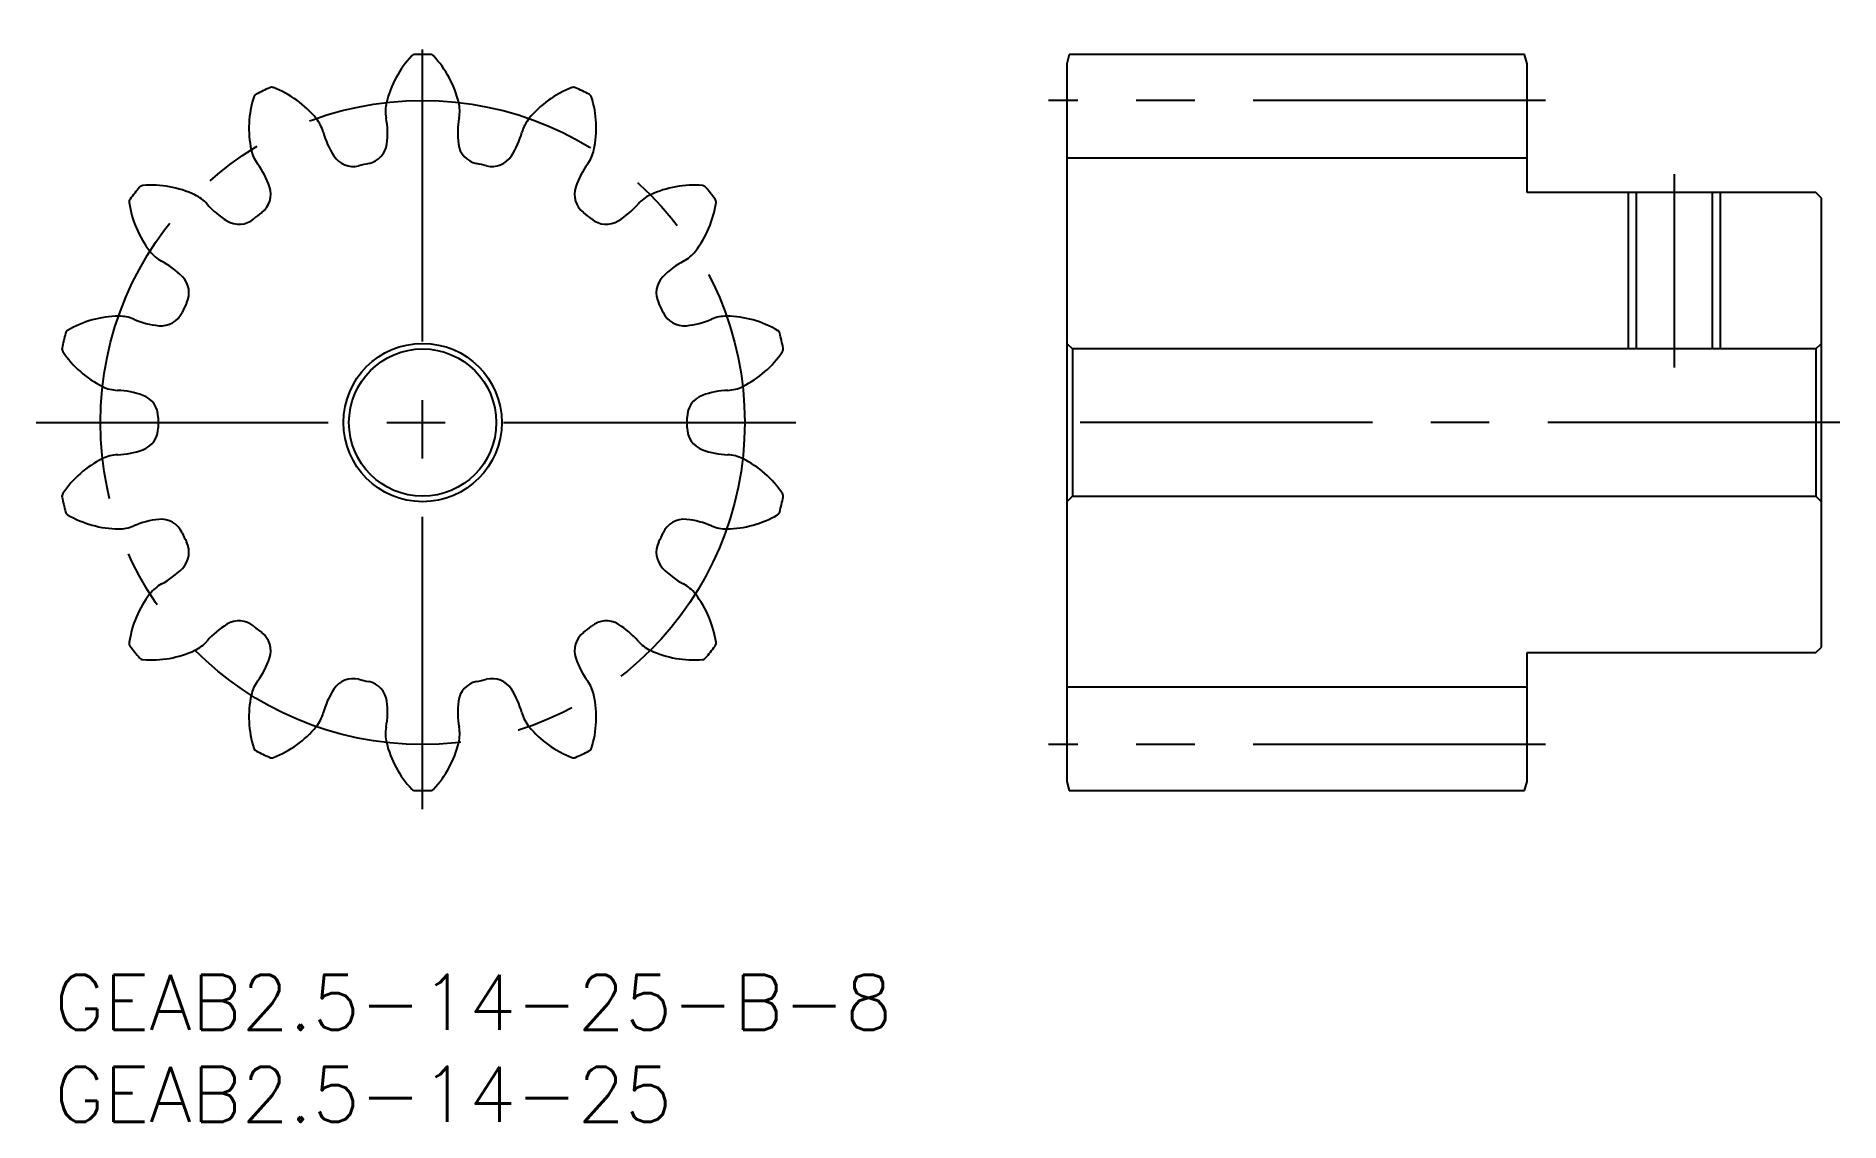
# Model space of a CAD drawing. Extents: x -1 to 97, y -8 to 51.
import ezdxf

# ---------------------------------------------------------------- set-up
doc = ezdxf.new("R2010")
doc.units = 0
doc.header["$LTSCALE"] = 0.5
doc.linetypes.add('CENTER', pattern=[50.8, 31.75, -6.35, 6.35, -6.35])
for name, color, linetype in [('MSM_CENTER', 1, 'CENTER'), ('MSM_CONTINUOUS', 7, 'CONTINUOUS'), ('MSM_NARROW', 5, 'CONTINUOUS'), ('MSM_PART_NUMBER', 7, 'CONTINUOUS')]:
    doc.layers.add(name, color=color, linetype=linetype)
doc.styles.get("Standard").update_dxf_attribs({"font": 'txt.shx', "height": 1, "bigfont": 'bigfont.shx'})

# ---------------------------------------------------------------- blocks, each defined once
blk = doc.blocks.new('*U2')
at = {"layer": 'MSM_PART_NUMBER'}
blk.add_text('GEAB2.5-14-25-B-8', height=3, dxfattribs=at).set_placement((0, -3))
blk = doc.blocks.new('*U3')
at = {"layer": 'MSM_PART_NUMBER'}
blk.add_text('GEAB2.5-14-25', height=3, dxfattribs=at).set_placement((0, -8))

msp = doc.modelspace()

# ---------------------------------------------------------------- linework, layer by layer
at = {"layer": 'MSM_CENTER'}
for p, q in [((20, 9), (20, 51)), ((81, 47.5), (54, 47.5)), ((88, 43.5), (88, 33)), ((-1, 30), (41, 30)), ((97, 30), (54, 30)), ((81, 12.5), (54, 12.5))]:
    msp.add_line(p, q, dxfattribs=at)
msp.add_circle((20, 30), 17.5, dxfattribs=at)
at = {"layer": 'MSM_CONTINUOUS'}
for p, q in [((55.134, 50), (55, 49.5)), ((79.866, 50), (55.134, 50)), ((80, 49.5), (79.866, 50)), ((55, 49.5), (55, 10.5)), ((80, 42.5), (80, 49.5)), ((80, 44.375), (55, 44.375)), ((95.7, 42.5), (80, 42.5)), ((85.933, 42.5), (85.933, 34)), ((90.067, 42.5), (90.067, 34)), ((96, 42.2), (95.7, 42.5)), ((96, 17.8), (96, 42.2)), ((55, 34.3), (55.3, 34)), ((95.7, 34), (96, 34.3)), ((55.3, 34), (55.3, 26)), ((95.7, 34), (55.3, 34)), ((95.7, 34), (95.7, 26)), ((55.3, 26), (55, 25.7)), ((55.3, 26), (95.7, 26)), ((96, 25.7), (95.7, 26)), ((95.7, 17.5), (96, 17.8)), ((80, 10.5), (80, 17.5)), ((80, 17.5), (95.7, 17.5)), ((80, 15.625), (55, 15.625)), ((55, 10.5), (55.134, 10)), ((55.134, 10), (79.866, 10)), ((79.866, 10), (80, 10.5))]:
    msp.add_line(p, q, dxfattribs=at)
for radius in [4.3, 4]:
    msp.add_circle((20, 30), radius, dxfattribs=at)
for centre, radius, start, end in [((19.591, 49.746), 0.25, 91.18547, 136.68878), ((20, 30), 20, 88.81453, 91.18547), ((20.409, 49.746), 0.25, 43.31122, 88.81454), ((23.484, 46.076), 5.6, 136.68878, 166.42857), ((16.516, 46.076), 5.6, 13.57143, 43.31122), ((20, 30), 20, 114.52881, 116.89976), ((11.801, 47.968), 0.25, 69.0255, 114.52882), ((9.886, 42.972), 5.6, 39.28572, 69.0255), ((30.114, 42.972), 5.6, 110.9745, 140.71428), ((28.199, 47.968), 0.25, 65.47119, 110.9745), ((20, 30), 20, 63.10024, 65.47119), ((16.164, 45.996), 5.6, 162.40307, 192.14285), ((11.064, 47.613), 0.25, 116.89976, 162.40307), ((20, 46.917), 2.016, 166.42857, 190.3979), ((20, 46.917), 2.016, 349.6021, 13.57143), ((28.936, 47.613), 0.25, 17.59693, 63.10026), ((23.836, 45.996), 5.6, 347.85715, 17.59693), ((12.66, 45.242), 2.016, 15.31638, 39.28572), ((13.427, 45.713), 4.667, 353.01473, 10.37022), ((26.573, 45.713), 4.667, 169.62978, 186.98527), ((27.34, 45.242), 2.016, 140.71428, 164.68362), ((19.104, 47.009), 4.667, 195.34407, 212.69956), ((16.818, 45.298), 1.25, 281.7492, 353.01473), ((23.182, 45.298), 1.25, 186.98527, 258.2508), ((20.896, 47.009), 4.667, 327.30044, 344.65593), ((12.66, 45.242), 2.016, 192.14285, 216.11219), ((16.229, 45.163), 1.25, 212.69956, 283.96508), ((23.771, 45.163), 1.25, 256.03492, 327.30044), ((27.34, 45.242), 2.016, 323.88781, 347.85715), ((7.26, 41.305), 4.667, 18.72901, 36.0845), ((20, 30), 14.375, 101.7492, 103.96508), ((20, 30), 14.375, 76.03492, 78.2508), ((32.74, 41.305), 4.667, 143.9155, 161.27099), ((4.307, 41.992), 0.25, 142.61404, 188.11735), ((20, 30), 20, 140.2431, 142.61404), ((4.817, 42.631), 0.25, 94.73979, 140.24311), ((5.259, 37.299), 5.6, 65, 94.73979), ((6.774, 40.548), 2.016, 41.03067, 65), ((10.496, 42.402), 1.25, 307.46349, 18.72901), ((29.504, 42.402), 1.25, 161.27099, 232.53651), ((33.226, 40.548), 2.016, 114.99999, 138.96933), ((34.741, 37.299), 5.6, 85.26021, 115), ((35.183, 42.631), 0.25, 39.7569, 85.26021), ((20, 30), 20, 37.38596, 39.7569), ((35.693, 41.992), 0.25, 351.88265, 37.38597), ((9.604, 42.747), 5.6, 188.11735, 217.85714), ((11.813, 44.936), 4.667, 221.05835, 238.41385), ((20, 30), 14.375, 127.46349, 129.67937), ((20, 30), 14.375, 50.32063, 52.53651), ((28.187, 44.936), 4.667, 301.58615, 318.94165), ((30.396, 42.747), 5.6, 322.14286, 351.88265), ((10.024, 42.025), 1.25, 238.41385, 309.67937), ((29.976, 42.025), 1.25, 230.32063, 301.58615), ((6.774, 40.548), 2.016, 217.85714, 241.82647), ((33.226, 40.548), 2.016, 298.17353, 322.14286), ((3.617, 34.658), 4.667, 44.4433, 61.79879), ((36.383, 34.658), 4.667, 118.20121, 135.5567), ((6.056, 37.05), 1.25, 333.17777, 44.4433), ((33.944, 37.05), 1.25, 135.5567, 206.82223), ((20, 30), 14.375, 153.17777, 155.39365), ((20, 30), 14.375, 24.60635, 26.82223), ((3.552, 30.18), 5.6, 90.71429, 120.45408), ((3.507, 33.764), 2.016, 66.74495, 90.71429), ((6.143, 39.905), 4.667, 246.77264, 264.12813), ((5.794, 36.506), 1.25, 264.12813, 335.39365), ((34.206, 36.506), 1.25, 204.60635, 275.87187), ((33.857, 39.905), 4.667, 275.87187, 293.22736), ((36.493, 33.764), 2.016, 89.28571, 113.25505), ((36.448, 30.18), 5.6, 59.54592, 89.28571), ((20, 30), 20, 165.95738, 168.32833), ((0.84, 34.792), 0.25, 120.45408, 165.9574), ((39.16, 34.792), 0.25, 14.04262, 59.54592), ((20, 30), 20, 11.67167, 14.04262), ((0.658, 33.995), 0.25, 168.32833, 213.83164), ((5.102, 36.974), 5.6, 213.83164, 243.57143), ((34.898, 36.974), 5.6, 296.42857, 326.16836), ((39.342, 33.995), 0.25, 326.16836, 11.67168), ((3.507, 33.764), 2.016, 243.57142, 267.54076), ((3.218, 27.088), 4.667, 70.15758, 87.51307), ((4.378, 30.302), 1.25, 358.89206, 70.15758), ((35.622, 30.302), 1.25, 109.84242, 181.10794), ((36.782, 27.088), 4.667, 92.48693, 109.84242), ((36.493, 33.764), 2.016, 272.45924, 296.42858), ((4.378, 29.698), 1.25, 289.84242, 1.10794), ((20, 30), 14.375, 178.89206, 181.10794), ((20, 30), 14.375, 358.89206, 1.10794), ((35.622, 29.698), 1.25, 178.89206, 250.15758), ((3.218, 32.912), 4.667, 272.48693, 289.84242), ((36.782, 32.912), 4.667, 250.15758, 267.51307), ((5.102, 23.026), 5.6, 116.42857, 146.16836), ((3.507, 26.236), 2.016, 92.45924, 116.42858), ((36.493, 26.236), 2.016, 63.57142, 87.54076), ((34.898, 23.026), 5.6, 33.83164, 63.57143), ((0.658, 26.005), 0.25, 146.16836, 191.67168), ((20, 30), 20, 191.67167, 194.04262), ((20, 30), 20, 345.95738, 348.32833), ((39.342, 26.005), 0.25, 348.32833, 33.83164), ((0.84, 25.208), 0.25, 194.04262, 239.54592), ((3.552, 29.82), 5.6, 239.54592, 269.28571), ((6.143, 20.095), 4.667, 95.87187, 113.22736), ((5.794, 23.494), 1.25, 24.60635, 95.87187), ((34.206, 23.494), 1.25, 84.12813, 155.39365), ((33.857, 20.095), 4.667, 66.77264, 84.12813), ((36.448, 29.82), 5.6, 270.71429, 300.45408), ((39.16, 25.208), 0.25, 300.45405, 345.9574), ((3.507, 26.236), 2.016, 269.28571, 293.25505), ((20, 30), 14.375, 204.60635, 206.82223), ((20, 30), 14.375, 333.17777, 335.39365), ((36.493, 26.236), 2.016, 246.74495, 270.71429), ((6.056, 22.95), 1.25, 315.5567, 26.82223), ((33.944, 22.95), 1.25, 153.17777, 224.4433), ((3.617, 25.342), 4.667, 298.20121, 315.5567), ((36.383, 25.342), 4.667, 224.4433, 241.79879), ((9.604, 17.253), 5.6, 142.14286, 171.88265), ((6.774, 19.452), 2.016, 118.17353, 142.14286), ((33.226, 19.452), 2.016, 37.85714, 61.82647), ((30.396, 17.253), 5.6, 8.11735, 37.85714), ((11.813, 15.064), 4.667, 121.58615, 138.94165), ((10.024, 17.975), 1.25, 50.32063, 121.58615), ((20, 30), 14.375, 230.32063, 232.53651), ((20, 30), 14.375, 307.46349, 309.67937), ((29.976, 17.975), 1.25, 58.41385, 129.67937), ((28.187, 15.064), 4.667, 41.05835, 58.41385), ((4.307, 18.008), 0.25, 171.88265, 217.38597), ((20, 30), 20, 217.38596, 219.7569), ((6.774, 19.452), 2.016, 294.99999, 318.96933), ((10.496, 17.598), 1.25, 341.27099, 52.53651), ((29.504, 17.598), 1.25, 127.46349, 198.72901), ((33.226, 19.452), 2.016, 221.03067, 245.00001), ((20, 30), 20, 320.2431, 322.61404), ((35.693, 18.008), 0.25, 322.61404, 8.11735), ((4.817, 17.369), 0.25, 219.7569, 265.26021), ((5.259, 22.701), 5.6, 265.26021, 295), ((7.26, 18.695), 4.667, 323.9155, 341.27099), ((32.74, 18.695), 4.667, 198.72901, 216.0845), ((34.741, 22.701), 5.6, 245, 274.73979), ((35.183, 17.369), 0.25, 274.73979, 320.24311), ((12.66, 14.758), 2.016, 143.88781, 167.85715), ((16.229, 14.837), 1.25, 76.03492, 147.30044), ((20, 30), 14.375, 256.03492, 258.2508), ((16.818, 14.702), 1.25, 6.98527, 78.2508), ((23.182, 14.702), 1.25, 101.7492, 173.01473), ((20, 30), 14.375, 281.7492, 283.96508), ((23.771, 14.837), 1.25, 32.69956, 103.96508), ((27.34, 14.758), 2.016, 12.14285, 36.11219), ((16.164, 14.004), 5.6, 167.85715, 197.59693), ((19.104, 12.991), 4.667, 147.30044, 164.65593), ((13.427, 14.287), 4.667, 349.62978, 6.98527), ((26.573, 14.287), 4.667, 173.01473, 190.37022), ((20.896, 12.991), 4.667, 15.34407, 32.69956), ((23.836, 14.004), 5.6, 342.40307, 12.14285), ((12.66, 14.758), 2.016, 320.71428, 344.68362), ((27.34, 14.758), 2.016, 195.31638, 219.28572), ((9.886, 17.028), 5.6, 290.9745, 320.71428), ((20, 13.083), 2.016, 169.6021, 193.57143), ((20, 13.083), 2.016, 346.42856, 10.3979), ((30.114, 17.028), 5.6, 219.28572, 249.0255), ((11.064, 12.387), 0.25, 197.59693, 243.10026), ((20, 30), 20, 243.10024, 245.47119), ((11.801, 12.032), 0.25, 245.47119, 290.9745), ((23.484, 13.924), 5.6, 193.57143, 223.31122), ((16.516, 13.924), 5.6, 316.68878, 346.42857), ((28.199, 12.032), 0.25, 249.0255, 294.52883), ((20, 30), 20, 294.52881, 296.89976), ((28.936, 12.387), 0.25, 296.89976, 342.40307), ((19.591, 10.254), 0.25, 223.31122, 268.81454), ((20, 30), 20, 268.81453, 271.18547), ((20.409, 10.254), 0.25, 271.18547, 316.68878)]:
    msp.add_arc(centre, radius, start, end, dxfattribs=at)
at = {"layer": 'MSM_NARROW'}
for p, q in [((85.5, 42.5), (85.5, 34)), ((90.5, 42.5), (90.5, 34))]:
    msp.add_line(p, q, dxfattribs=at)

# ---------------------------------------------------------------- block references
at = {"layer": 'MSM_CONTINUOUS'}
for name in ['*U2', '*U3']:
    msp.add_blockref(name, (0, 0), dxfattribs=at)

doc.saveas('drawing.dxf')
